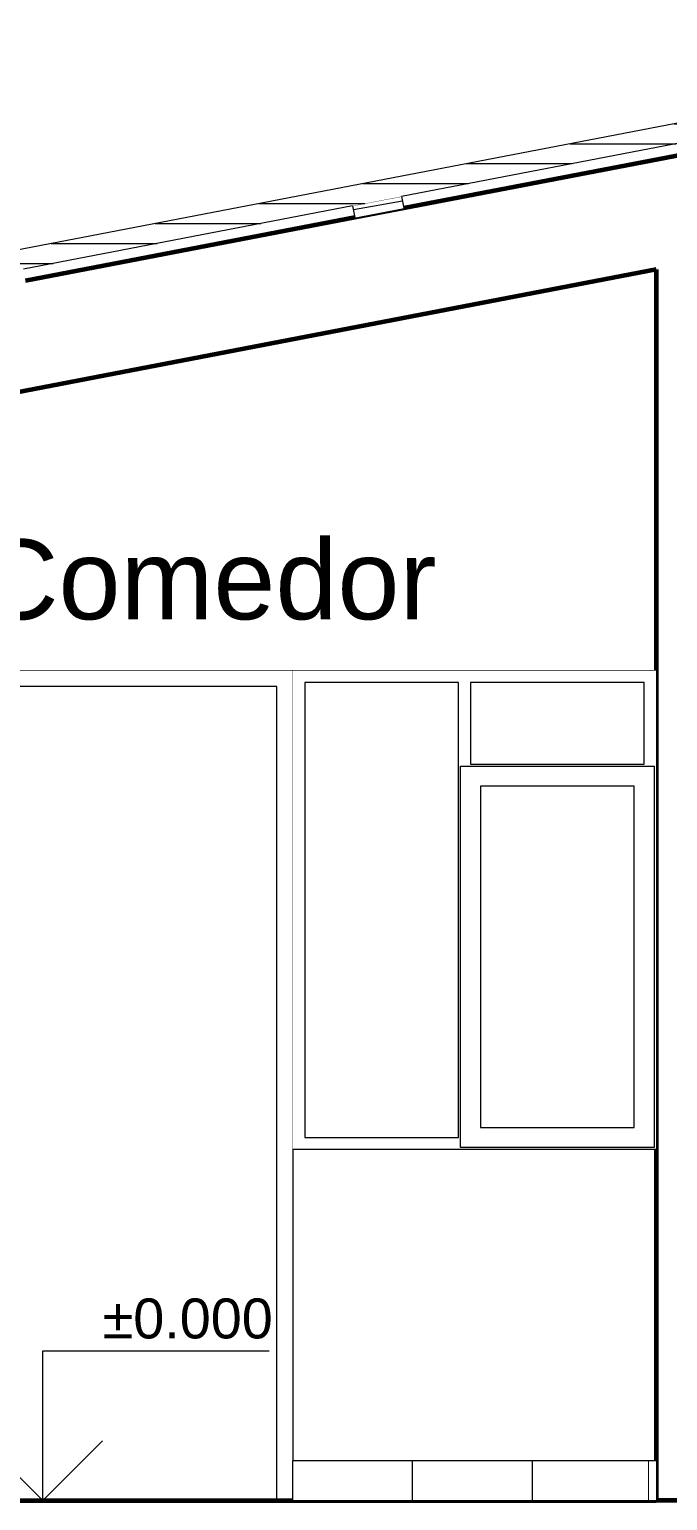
# Model space of a CAD drawing. Header units: metres. Extents: x -41 to 412, y -15 to 25.
# Drawn here: x 270.567 to 272.166, y -14.621 to -10.934 of the extents above; entities that cross this region are included whole.
import ezdxf

# ---------------------------------------------------------------- set-up
doc = ezdxf.new("R2010")
doc.units = ezdxf.units.M
doc.header["$MEASUREMENT"] = 0
doc.set_wipeout_variables(frame=1)
doc.linetypes.add('Wipeout_Contour', pattern=[1, 0, -1])
for name, color, linetype in [('Annotation - Label', 7, 'Continuous'), ('Dimensioning - General', 7, 'Continuous'), ('Interior - Furniture', 7, 'Continuous'), ('Interior - Stair & Railing', 7, 'Continuous'), ('Shell - Roof', 7, 'Continuous'), ('Structural - Bearing', 7, 'Continuous')]:
    doc.layers.add(name, color=color, linetype=linetype)
doc.styles.add('GENERATED_STYLE_2', font='arial.ttf')

msp = doc.modelspace()

# ---------------------------------------------------------------- wipeouts: each hides what was drawn before it
at = {"color": 254, "linetype": 'Wipeout_Contour', "lineweight": 0, "ltscale": 11907.378037}
msp.add_wipeout([(268.692, -12.1979), (268.692, -13.4206), (268.947, -13.4206), (268.947, -12.5406), (272.137, -12.5406), (272.137, -11.5357), (270.3395, -11.8812), (270.4895, -11.8812), (270.4895, -11.8822), (270.4825, -11.8822), (270.4825, -11.9082), (270.4829, -11.9082), (270.4895, -11.9082), (270.4895, -11.9112), (270.4825, -11.9112), (270.4825, -11.9122), (270.4775, -11.9122), (270.4762, -11.9127), (270.4737, -11.9146), (270.4714, -11.9171), (270.4653, -11.9306), (270.4575, -11.9424), (270.4482, -11.9521), (270.4376, -11.9592), (270.4263, -11.9636), (270.4145, -11.9651), (270.4027, -11.9636), (270.3914, -11.9592), (270.3808, -11.9521), (270.3715, -11.9424), (270.3636, -11.9306), (270.3576, -11.9171), (270.3553, -11.9146), (270.3527, -11.9127), (270.3514, -11.9122), (270.3465, -11.9122), (270.3465, -11.9112), (270.3395, -11.9112), (270.3395, -11.9082), (270.3461, -11.9082), (270.3465, -11.9082), (270.3465, -11.8822), (270.3395, -11.8822), (270.3395, -11.8812)], dxfattribs=at).dxf.layer = 'Structural - Bearing'
at = {"color": 254, "linetype": 'Wipeout_Contour', "lineweight": 0, "ltscale": 1088.20013}
msp.add_wipeout([(271.227, -13.7406), (271.227, -14.5206), (272.137, -14.5206), (272.137, -13.7406)], dxfattribs=at).dxf.layer = 'Structural - Bearing'

# ---------------------------------------------------------------- next in the draw order: linework, layer by layer
at = {"layer": 'Structural - Bearing', "color": 251, "linetype": 'Continuous', "lineweight": 20, "true_color": 0x6a6a6a}
for p, q in [((270.447, -12.5406), (271.227, -12.5406)), ((271.227, -12.5406), (272.137, -12.5406))]:
    msp.add_line(p, q, dxfattribs=at)

# ---------------------------------------------------------------- next in the draw order: wipeouts: each hides what was drawn before it
at = {"color": 254, "linetype": 'Wipeout_Contour', "lineweight": 0, "ltscale": 1903.892615}
msp.add_wipeout([(271.647, -12.7806), (271.672, -12.7806), (271.672, -12.7756), (271.672, -12.5706), (271.642, -12.5706), (271.642, -13.7106), (271.647, -13.7106)], dxfattribs=at).dxf.layer = 'Structural - Bearing'
at = {"color": 254, "linetype": 'Wipeout_Contour', "lineweight": 0, "ltscale": 1086.201043}
msp.add_wipeout([(271.187, -14.6206), (271.227, -14.6206), (271.227, -12.5806), (271.187, -12.5806)], dxfattribs=at).dxf.layer = 'Structural - Bearing'

# ---------------------------------------------------------------- next in the draw order: linework, layer by layer
at = {"layer": 'Structural - Bearing', "color": 251, "linetype": 'Continuous', "lineweight": 20, "true_color": 0x6a6a6a}
msp.add_line((271.227, -13.7406), (271.227, -14.5206), dxfattribs=at)

# ---------------------------------------------------------------- next in the draw order: wipeouts: each hides what was drawn before it
at = {"color": 254, "linetype": 'Wipeout_Contour', "lineweight": 0, "ltscale": 1362.757456}
msp.add_wipeout([(272.137, -11.5357), (272.137, -14.6206), (272.437, -14.6206), (272.437, -14.3106), (272.437, -11.478)], dxfattribs=at).dxf.layer = 'Structural - Bearing'
at = {"color": 254, "linetype": 'Wipeout_Contour', "lineweight": 0, "ltscale": 1626.819697}
msp.add_wipeout([(270.447, -12.5406), (270.447, -12.5806), (270.487, -12.5806), (271.187, -12.5806), (271.227, -12.5806), (271.227, -12.5406)], dxfattribs=at).dxf.layer = 'Structural - Bearing'
at = {"color": 254, "linetype": 'Wipeout_Contour', "lineweight": 0, "ltscale": 1087.984547}
msp.add_wipeout([(271.697, -13.6856), (271.697, -12.8306), (271.647, -12.8306), (271.647, -13.6856)], dxfattribs=at).dxf.layer = 'Structural - Bearing'

# ---------------------------------------------------------------- next in the draw order: linework, layer by layer
at = {"layer": 'Structural - Bearing', "color": 7, "linetype": 'Continuous', "lineweight": 60}
for p, q in [((272.137, -11.5357), (272.137, -14.5206)), ((272.137, -14.5206), (272.137, -14.6206)), ((272.117, -14.6206), (272.137, -14.6206)), ((272.437, -14.6206), (272.137, -14.6206))]:
    msp.add_line(p, q, dxfattribs=at)
at = {"layer": 'Structural - Bearing', "color": 30, "linetype": 'Continuous', "lineweight": 18, "true_color": 0xff6600}
for p, q in [((271.227, -12.5406), (271.227, -12.5806)), ((271.227, -12.5806), (271.227, -13.7406))]:
    msp.add_line(p, q, dxfattribs=at)

# ---------------------------------------------------------------- next in the draw order: wipeouts: each hides what was drawn before it
at = {"color": 254, "linetype": 'Wipeout_Contour', "lineweight": 0, "ltscale": 1084.723041}
msp.add_wipeout([(270.487, -12.5806), (270.487, -14.6206), (271.187, -14.6206), (271.187, -12.5806)], dxfattribs=at).dxf.layer = 'Structural - Bearing'

# ---------------------------------------------------------------- next in the draw order: linework, layer by layer
at = {"layer": 'Dimensioning - General', "color": 7, "linetype": 'Continuous', "lineweight": 13}
for p, q in [((270.6006, -14.6206), (270.6006, -14.2456)), ((270.6006, -14.2456), (271.1675, -14.2456)), ((270.6006, -14.6206), (270.4506, -14.4706)), ((270.7506, -14.4706), (270.6006, -14.6206))]:
    msp.add_line(p, q, dxfattribs=at)
at = {"layer": 'Dimensioning - General', "color": 151, "linetype": 'Continuous', "lineweight": 20, "true_color": 0x80c2ff}
for q in [(270.307, -14.6206), (270.7131, -14.6206)]:
    msp.add_line((270.6006, -14.6206), q, dxfattribs=at)
at = {"layer": 'Structural - Bearing', "color": 30, "linetype": 'Continuous', "lineweight": 18, "true_color": 0xff6600}
for p, q in [((271.187, -12.5806), (270.487, -12.5806)), ((271.187, -14.6206), (271.187, -12.5806))]:
    msp.add_line(p, q, dxfattribs=at)
at = {"layer": 'Structural - Bearing', "color": 7, "linetype": 'Continuous', "lineweight": 60}
msp.add_line((269.222, -14.6206), (272.117, -14.6206), dxfattribs=at)

# ---------------------------------------------------------------- next in the draw order: texts
at = {"layer": 'Dimensioning - General', "color": 5, "lineweight": 25, "insert": (270.7506, -14.2156), "char_height": 0.1, "attachment_point": 7, "style": 'GENERATED_STYLE_2'}
msp.add_mtext('\\A1;±0.000', dxfattribs=at)

# ---------------------------------------------------------------- next in the draw order: wipeouts: each hides what was drawn before it
at = {"color": 254, "linetype": 'Wipeout_Contour', "lineweight": 0, "ltscale": 1642.06352}
msp.add_wipeout([(273.412, -11.0156), (267.592, -12.1345), (267.592, -12.4094), (273.412, -11.2906), (279.232, -12.4094), (279.232, -12.1345)], dxfattribs=at).dxf.layer = 'Shell - Roof'
at = {"color": 254, "linetype": 'Wipeout_Contour', "lineweight": 0, "ltscale": 1906.82148}
msp.add_wipeout([(272.132, -13.7106), (272.137, -13.7106), (272.137, -12.5706), (272.107, -12.5706), (272.107, -12.7756), (272.107, -12.7806), (272.132, -12.7806)], dxfattribs=at).dxf.layer = 'Structural - Bearing'

# ---------------------------------------------------------------- next in the draw order: linework, layer by layer
at = {"layer": 'Shell - Roof', "color": 7, "linetype": 'Continuous', "lineweight": 60}
for p, q in [((272.3302, -11.2236), (271.5053, -11.3821)), ((271.5053, -11.3821), (271.3826, -11.4057)), ((271.3826, -11.4057), (270.5577, -11.5643)), ((272.137, -11.5357), (268.692, -12.1979))]:
    msp.add_line(p, q, dxfattribs=at)

# ---------------------------------------------------------------- next in the draw order: texts
at = {"layer": 'Annotation - Label', "color": 7, "linetype": 'Continuous', "lineweight": 13, "insert": (269.491, -12.2123), "char_height": 0.2, "attachment_point": 1, "style": 'GENERATED_STYLE_2'}
msp.add_mtext('\\A1;Cocina Comedor', dxfattribs=at)

# ---------------------------------------------------------------- next in the draw order: wipeouts: each hides what was drawn before it
at = {"color": 254, "linetype": 'Wipeout_Contour', "lineweight": 0, "ltscale": 1090.069013}
msp.add_wipeout([(272.137, -14.5206), (272.117, -14.5206), (272.117, -14.6206), (272.137, -14.6206)], dxfattribs=at).dxf.layer = 'Interior - Stair & Railing'
at = {"color": 254, "linetype": 'Wipeout_Contour', "lineweight": 0, "ltscale": 1088.760262}
msp.add_wipeout([(272.107, -12.7806), (272.107, -12.7756), (271.672, -12.7756), (271.672, -12.7806)], dxfattribs=at).dxf.layer = 'Structural - Bearing'
at = {"color": 254, "linetype": 'Wipeout_Contour', "lineweight": 0, "ltscale": 1089.722476}
msp.add_wipeout([(272.082, -12.8306), (272.082, -13.6856), (272.132, -13.6856), (272.132, -12.8306)], dxfattribs=at).dxf.layer = 'Structural - Bearing'
at = {"color": 254, "linetype": 'Wipeout_Contour', "lineweight": 0, "ltscale": 2720.183668}
msp.add_wipeout([(272.132, -13.7356), (271.647, -13.7356), (271.647, -13.7106), (271.642, -13.7106), (271.257, -13.7106), (271.227, -13.7106), (271.227, -13.7406), (272.137, -13.7406), (272.137, -13.7106), (272.132, -13.7106)], dxfattribs=at).dxf.layer = 'Structural - Bearing'

# ---------------------------------------------------------------- next in the draw order: hatches: boundary and pattern name
at = {"layer": 'Interior - Stair & Railing', "linetype": 'Continuous', "lineweight": 0, "true_color": 0x000000}
h = msp.add_hatch(dxfattribs=at)
h.set_pattern_fill('CONTRAZOCALO_30X30_0001', color=18, style=0, pattern_type=2)
h.set_pattern_definition([(0, (288.2744, -14.62055), (0, 0.3), []), (90, (288.2744, -14.62055), (-0.3, 0), [])])
h.paths.add_polyline_path([(272.137, -14.5206), (272.117, -14.5206), (272.117, -14.6206), (272.137, -14.6206)])

# ---------------------------------------------------------------- next in the draw order: linework, layer by layer
at = {"layer": 'Interior - Stair & Railing', "color": 171, "linetype": 'Continuous', "lineweight": 13}
for p, q in [((272.117, -14.5206), (272.117, -14.6206)), ((272.137, -14.5206), (272.117, -14.5206))]:
    msp.add_line(p, q, dxfattribs=at)

# ---------------------------------------------------------------- next in the draw order: wipeouts: each hides what was drawn before it
at = {"color": 254, "linetype": 'Wipeout_Contour', "lineweight": 0, "ltscale": 1086.719024}
msp.add_wipeout([(271.3826, -11.4057), (271.5053, -11.3821), (271.4997, -11.3527), (271.3769, -11.3763)], dxfattribs=at).dxf.layer = 'Interior - Furniture'
at = {"color": 254, "linetype": 'Wipeout_Contour', "lineweight": 0, "ltscale": 1086.244846}
msp.add_wipeout([(271.257, -13.7106), (271.257, -12.5706), (271.227, -12.5706), (271.227, -13.7106)], dxfattribs=at).dxf.layer = 'Structural - Bearing'
at = {"color": 254, "linetype": 'Wipeout_Contour', "lineweight": 0, "ltscale": 1633.359813}
msp.add_wipeout([(271.647, -13.7356), (272.132, -13.7356), (272.132, -13.6856), (272.082, -13.6856), (271.697, -13.6856), (271.647, -13.6856)], dxfattribs=at).dxf.layer = 'Structural - Bearing'

# ---------------------------------------------------------------- next in the draw order: hatches: boundary and pattern name
at = {"layer": 'Interior - Furniture', "linetype": 'Continuous', "lineweight": 13, "true_color": 0xbf927d}
h = msp.add_hatch(dxfattribs=at)
h.set_pattern_fill('WOOD_0001', color=33, style=0, pattern_type=2)
h.set_pattern_definition([(10, (288.27439, -14.62055), (-0.00781417, 0.04431635), [])])
h.paths.add_polyline_path([(271.3826, -11.4057), (271.5053, -11.3821), (271.4997, -11.3527), (271.3769, -11.3763)])

# ---------------------------------------------------------------- next in the draw order: linework, layer by layer
at = {"layer": 'Interior - Furniture', "color": 104, "linetype": 'Continuous', "lineweight": 20, "true_color": 0x029e21}
for p, q in [((271.4997, -11.3527), (271.3769, -11.3763)), ((271.4997, -11.3527), (271.5053, -11.3821)), ((271.3769, -11.3763), (271.3826, -11.4057))]:
    msp.add_line(p, q, dxfattribs=at)
at = {"layer": 'Structural - Bearing', "color": 30, "linetype": 'Continuous', "lineweight": 18, "true_color": 0xff6600}
for p, q in [((272.132, -13.6856), (272.132, -13.7356)), ((272.132, -13.7356), (271.647, -13.7356))]:
    msp.add_line(p, q, dxfattribs=at)
at = {"layer": 'Structural - Bearing', "color": 251, "linetype": 'Continuous', "lineweight": 20, "true_color": 0x6a6a6a}
msp.add_line((272.137, -13.7406), (271.227, -13.7406), dxfattribs=at)

# ---------------------------------------------------------------- next in the draw order: wipeouts: each hides what was drawn before it
at = {"color": 254, "linetype": 'Wipeout_Contour', "lineweight": 0, "ltscale": 1088.251799}
msp.add_wipeout([(272.117, -14.6206), (272.117, -14.5206), (271.227, -14.5206), (271.227, -14.6206)], dxfattribs=at).dxf.layer = 'Interior - Stair & Railing'
at = {"color": 254, "linetype": 'Wipeout_Contour', "lineweight": 0, "ltscale": 2175.879613}
msp.add_wipeout([(271.672, -12.5706), (272.107, -12.5706), (272.137, -12.5706), (272.137, -12.5406), (271.227, -12.5406), (271.227, -12.5706), (271.257, -12.5706), (271.642, -12.5706)], dxfattribs=at).dxf.layer = 'Structural - Bearing'

# ---------------------------------------------------------------- next in the draw order: hatches: boundary and pattern name
at = {"layer": 'Interior - Stair & Railing', "linetype": 'Continuous', "lineweight": 13}
h = msp.add_hatch(dxfattribs=at)
h.set_pattern_fill('GRID_30X30_0001', color=171, style=0, pattern_type=2)
h.set_pattern_definition([(270, (272.127, -14.62055), (-0.3, 0), []), (180, (272.127, -14.62055), (0, 0.3), [])])
h.paths.add_polyline_path([(272.117, -14.6206), (272.117, -14.5206), (271.227, -14.5206), (271.227, -14.6206)])

# ---------------------------------------------------------------- next in the draw order: linework, layer by layer
at = {"layer": 'Interior - Stair & Railing', "color": 171, "linetype": 'Continuous', "lineweight": 13}
for p in [(271.227, -14.6206), (272.117, -14.5206)]:
    msp.add_line(p, (271.227, -14.5206), dxfattribs=at)

# ---------------------------------------------------------------- next in the draw order: wipeouts: each hides what was drawn before it
at = {"color": 254, "linetype": 'Wipeout_Contour', "lineweight": 0, "ltscale": 1642.020782}
msp.add_wipeout([(273.412, -10.9341), (267.542, -12.0626), (267.542, -12.1135), (273.412, -10.9851), (279.282, -12.1135), (279.282, -12.0626)], dxfattribs=at).dxf.layer = 'Shell - Roof'
at = {"color": 254, "linetype": 'Wipeout_Contour', "lineweight": 0, "ltscale": 1088.740736}
msp.add_wipeout([(272.107, -12.7756), (272.107, -12.5706), (271.672, -12.5706), (271.672, -12.7756)], dxfattribs=at).dxf.layer = 'Structural - Bearing'

# ---------------------------------------------------------------- next in the draw order: hatches: boundary and pattern name
at = {"layer": 'Shell - Roof', "linetype": 'Continuous', "lineweight": 13, "true_color": 0xbf8080}
h = msp.add_hatch(dxfattribs=at)
h.set_pattern_fill('ROOF_TILE_0001', color=23, style=0, pattern_type=2)
h.set_pattern_definition([(0, (288.27439, -14.62055), (0, 0.05), [])])
h.paths.add_polyline_path([(273.412, -10.9341), (267.542, -12.0626), (267.542, -12.1135), (273.412, -10.9851), (279.282, -12.1135), (279.282, -12.0626)])

# ---------------------------------------------------------------- next in the draw order: linework, layer by layer
at = {"layer": 'Shell - Roof', "color": 7, "linetype": 'Continuous', "lineweight": 13}
for p, q in [((272.3246, -11.1941), (271.4997, -11.3527)), ((271.3769, -11.3763), (270.552, -11.5349))]:
    msp.add_line(p, q, dxfattribs=at)
at = {"layer": 'Shell - Roof', "color": 7, "linetype": 'Continuous', "lineweight": 13, "flags": 128}
msp.add_lwpolyline([(279.282, -12.0626), (273.412, -10.9341), (267.542, -12.0626)], dxfattribs=at)
at = {"layer": 'Structural - Bearing', "color": 30, "linetype": 'Continuous', "lineweight": 18, "true_color": 0xff6600}
msp.add_line((272.107, -12.5706), (271.672, -12.5706), dxfattribs=at)

# ---------------------------------------------------------------- next in the draw order: wipeouts: each hides what was drawn before it
at = {"color": 254, "linetype": 'Wipeout_Contour', "lineweight": 0, "ltscale": 1633.19762}
msp.add_wipeout([(272.132, -12.7806), (271.647, -12.7806), (271.647, -12.8306), (271.697, -12.8306), (272.082, -12.8306), (272.132, -12.8306)], dxfattribs=at).dxf.layer = 'Structural - Bearing'

# ---------------------------------------------------------------- next in the draw order: linework, layer by layer
at = {"layer": 'Structural - Bearing', "color": 30, "linetype": 'Continuous', "lineweight": 18, "true_color": 0xff6600}
for p, q in [((271.672, -12.5706), (271.672, -12.7756)), ((272.107, -12.7756), (272.107, -12.5706)), ((271.672, -12.7756), (272.107, -12.7756)), ((272.132, -12.7806), (272.132, -12.8306)), ((272.132, -12.8306), (272.132, -13.6856))]:
    msp.add_line(p, q, dxfattribs=at)

# ---------------------------------------------------------------- next in the draw order: wipeouts: each hides what was drawn before it
at = {"color": 254, "linetype": 'Wipeout_Contour', "lineweight": 0, "ltscale": 1087.073934}
msp.add_wipeout([(271.642, -13.7106), (271.642, -12.5706), (271.257, -12.5706), (271.257, -13.7106)], dxfattribs=at).dxf.layer = 'Structural - Bearing'
at = {"color": 254, "linetype": 'Wipeout_Contour', "lineweight": 0, "ltscale": 1088.853571}
msp.add_wipeout([(272.082, -13.6856), (272.082, -12.8306), (271.697, -12.8306), (271.697, -13.6856)], dxfattribs=at).dxf.layer = 'Structural - Bearing'

# ---------------------------------------------------------------- next in the draw order: linework, layer by layer
at = {"layer": 'Structural - Bearing', "color": 30, "linetype": 'Continuous', "lineweight": 18, "true_color": 0xff6600}
for p, q in [((271.257, -12.5706), (271.257, -13.7106)), ((271.642, -12.5706), (271.257, -12.5706)), ((271.642, -13.7106), (271.642, -12.5706)), ((271.647, -12.8306), (271.647, -12.7806)), ((271.647, -12.7806), (272.132, -12.7806)), ((271.647, -13.6856), (271.647, -12.8306)), ((271.697, -12.8306), (271.697, -13.6856)), ((272.082, -12.8306), (271.697, -12.8306)), ((272.082, -13.6856), (272.082, -12.8306)), ((271.257, -13.7106), (271.642, -13.7106)), ((271.647, -13.7356), (271.647, -13.6856)), ((271.697, -13.6856), (272.082, -13.6856))]:
    msp.add_line(p, q, dxfattribs=at)

doc.saveas('drawing.dxf')
